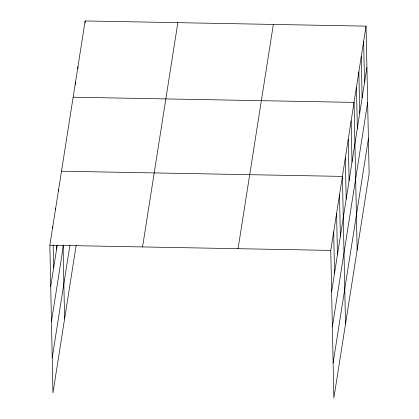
<?xml version="1.0" encoding="UTF-8"?>
<svg xmlns="http://www.w3.org/2000/svg" width="419" height="419" viewBox="0 0 419 419"><rect width="100%" height="100%" fill="white"/><g stroke="black" fill="none" stroke-linecap="round" stroke-linejoin="round"><path stroke-width="0.63" d="M76.138 245.487L52.951 392.865L49.856 245.22L85.141 20.95L366.049 26.135L369.144 173.78L333.859 398.05L330.764 250.405L366.049 26.135M50.725 286.517L57.246 245.047M51.458 321.609L63.505 245.052M52.218 357.768L69.884 245.482M142.56 246.927L177.839 22.663M238.065 248.692L273.35 24.422M331.628 291.703L366.913 67.433M332.367 326.799L367.652 102.529M333.121 362.954L368.406 138.689M73.147 97.203L354.055 102.388L357.145 250.033M61.504 171.209L342.407 176.394L345.502 324.039M49.856 245.22L330.764 250.405M363.65 41.387L364.514 82.684M361.251 56.638L362.116 97.936M358.853 71.885L359.717 113.182M356.454 87.136L357.318 128.434M351.143 120.887L352.007 162.184M348.231 139.391L349.095 180.689M345.319 157.895L346.183 199.193M339.5 194.898L340.364 236.196M336.588 213.402L337.452 254.7M333.676 231.901L334.54 273.198M85.141 20.95L85.183 22.888M77.944 66.7L77.986 68.637M75.546 81.951L75.598 84.533M63.049 245.005L64.594 318.854M58.592 189.713L58.618 191.001M55.68 208.212L55.706 209.505M56.465 245.639L56.544 249.509M52.768 226.716L52.794 228.009M53.145 244.785L53.632 268.013"/></g></svg>
